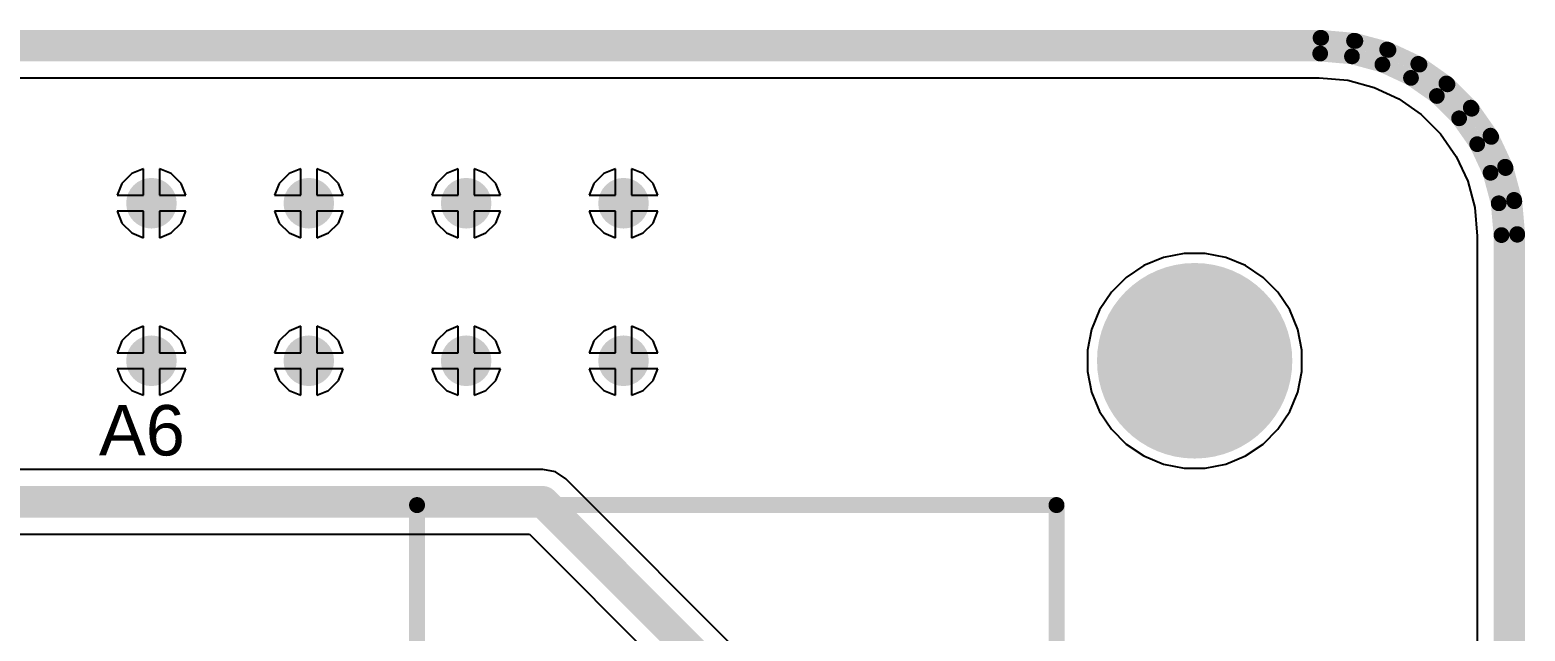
# Model space of a CAD drawing. Header units: inches. Extents: x -0.01 to 4.3, y -0.01 to 7.88.
# Drawn here: x 3.369 to 4.304, y 7.508 to 7.884 of the extents above; entities that cross this region are included whole.
import ezdxf

# ---------------------------------------------------------------- set-up
doc = ezdxf.new("R2010")
doc.units = ezdxf.units.IN
doc.header["$MEASUREMENT"] = 0
for name, color, linetype in [('Bottom Layer', 5, 'Continuous'), ('Bottom Solder', 6, 'Continuous'), ('Mechanical 1', 6, 'Continuous'), ('Multi-Layer', 9, 'Continuous'), ('Pad Holes', 156, 'Continuous'), ('Top Layer', 1, 'Continuous'), ('Top Overlay', 2, 'Continuous'), ('Top Solder', 216, 'Continuous'), ('Via Holes', 16, 'Continuous')]:
    doc.layers.add(name, color=color, linetype=linetype)
doc.styles.add('Arial', font='', dxfattribs={"height": 0.2})
doc.styles.get('Arial').set_extended_font_data('Arial')

# ---------------------------------------------------------------- blocks, each defined once
blk = doc.blocks.new('B___P____31')
at = {"layer": 'Top Overlay'}
for points in [[(-0.2, -0.75, 0.01, 0.01, 0), (-0.2, -1.2, 0.01, 0.01, 0)], [(0.2, -0.75, 0.01, 0.01, 0), (0.2, -1.2, 0.01, 0.01, 0)], [(0.2, -1.2, 0.01, 0.01, 0), (-0.2, -1.2, 0.01, 0.01, 0)]]:
    blk.add_lwpolyline(points, format="xyseb", dxfattribs=at)
for points in [[(-0.2025, -1.2, 0.005, 0.005, 1), (-0.1975, -1.2, 0.005, 0.005, 1)], [(-0.2025, -1.2, 0.005, 0.005, 1), (-0.1975, -1.2, 0.005, 0.005, 1)], [(0.1975, -1.2, 0.005, 0.005, 1), (0.2025, -1.2, 0.005, 0.005, 1)], [(0.1975, -1.2, 0.005, 0.005, 1), (0.2025, -1.2, 0.005, 0.005, 1)]]:
    blk.add_lwpolyline(points, format="xyseb", close=True, dxfattribs=at)

msp = doc.modelspace()

# ---------------------------------------------------------------- hatches: boundary and pattern name
at = {"layer": 'Bottom Layer'}
h = msp.add_hatch(color=5, dxfattribs=at)
edge = h.paths.add_edge_path()
edge.add_arc((3.4448819, 7.7755906), 0.011811, 0, 360)
h = msp.add_hatch(color=5, dxfattribs=at)
edge = h.paths.add_edge_path()
edge.add_arc((3.5433071, 7.7755906), 0.011811, 0, 360)
h = msp.add_hatch(color=5, dxfattribs=at)
edge = h.paths.add_edge_path()
edge.add_arc((3.6417323, 7.7755906), 0.011811, 0, 360)
h = msp.add_hatch(color=5, dxfattribs=at)
edge = h.paths.add_edge_path()
edge.add_arc((3.7401575, 7.7755906), 0.011811, 0, 360)
h = msp.add_hatch(color=5, dxfattribs=at)
edge = h.paths.add_edge_path()
edge.add_arc((4.0974124, 7.6771648), 0.0570866, 0, 360)
h = msp.add_hatch(color=5, dxfattribs=at)
edge = h.paths.add_edge_path()
edge.add_arc((3.4448819, 7.6771654), 0.011811, 0, 360)
h = msp.add_hatch(color=5, dxfattribs=at)
edge = h.paths.add_edge_path()
edge.add_arc((3.5433071, 7.6771654), 0.011811, 0, 360)
h = msp.add_hatch(color=5, dxfattribs=at)
edge = h.paths.add_edge_path()
edge.add_arc((3.6417323, 7.6771654), 0.011811, 0, 360)
h = msp.add_hatch(color=5, dxfattribs=at)
edge = h.paths.add_edge_path()
edge.add_arc((3.7401575, 7.6771654), 0.011811, 0, 360)
at = {"layer": 'Bottom Solder'}
h = msp.add_hatch(color=6, dxfattribs=at)
edge = h.paths.add_edge_path()
edge.add_arc((3.4448819, 7.7755906), 0.015811, 0, 360)
h = msp.add_hatch(color=6, dxfattribs=at)
edge = h.paths.add_edge_path()
edge.add_arc((3.5433071, 7.7755906), 0.015811, 0, 360)
h = msp.add_hatch(color=6, dxfattribs=at)
edge = h.paths.add_edge_path()
edge.add_arc((3.6417323, 7.7755906), 0.015811, 0, 360)
h = msp.add_hatch(color=6, dxfattribs=at)
edge = h.paths.add_edge_path()
edge.add_arc((3.7401575, 7.7755906), 0.015811, 0, 360)
h = msp.add_hatch(color=6, dxfattribs=at)
edge = h.paths.add_edge_path()
edge.add_arc((4.0974124, 7.6771648), 0.0610866, 0, 360)
h = msp.add_hatch(color=6, dxfattribs=at)
edge = h.paths.add_edge_path()
edge.add_arc((3.4448819, 7.6771654), 0.015811, 0, 360)
h = msp.add_hatch(color=6, dxfattribs=at)
edge = h.paths.add_edge_path()
edge.add_arc((3.5433071, 7.6771654), 0.015811, 0, 360)
h = msp.add_hatch(color=6, dxfattribs=at)
edge = h.paths.add_edge_path()
edge.add_arc((3.6417323, 7.6771654), 0.015811, 0, 360)
h = msp.add_hatch(color=6, dxfattribs=at)
edge = h.paths.add_edge_path()
edge.add_arc((3.7401575, 7.6771654), 0.015811, 0, 360)
at = {"layer": 'Multi-Layer'}
h = msp.add_hatch(color=9, dxfattribs=at)
edge = h.paths.add_edge_path()
edge.add_arc((4.0974124, 7.6771648), 0.0570866, 0, 360)
at = {"layer": 'Pad Holes'}
h = msp.add_hatch(color=7, dxfattribs=at)
edge = h.paths.add_edge_path()
edge.add_arc((4.0974124, 7.6771648), 0.0570866, 0, 360)
at = {"layer": 'Top Layer'}
h = msp.add_hatch(color=1, dxfattribs=at)
edge = h.paths.add_edge_path()
edge.add_arc((3.4448819, 7.7755906), 0.011811, 0, 360)
h = msp.add_hatch(color=1, dxfattribs=at)
edge = h.paths.add_edge_path()
edge.add_arc((3.5433071, 7.7755906), 0.011811, 0, 360)
h = msp.add_hatch(color=1, dxfattribs=at)
edge = h.paths.add_edge_path()
edge.add_arc((3.6417323, 7.7755906), 0.011811, 0, 360)
h = msp.add_hatch(color=1, dxfattribs=at)
edge = h.paths.add_edge_path()
edge.add_arc((3.7401575, 7.7755906), 0.011811, 0, 360)
h = msp.add_hatch(color=1, dxfattribs=at)
edge = h.paths.add_edge_path()
edge.add_arc((4.0974124, 7.6771648), 0.0570866, 0, 360)
h = msp.add_hatch(color=1, dxfattribs=at)
edge = h.paths.add_edge_path()
edge.add_arc((3.4448819, 7.6771654), 0.011811, 0, 360)
h = msp.add_hatch(color=1, dxfattribs=at)
edge = h.paths.add_edge_path()
edge.add_arc((3.5433071, 7.6771654), 0.011811, 0, 360)
h = msp.add_hatch(color=1, dxfattribs=at)
edge = h.paths.add_edge_path()
edge.add_arc((3.6417323, 7.6771654), 0.011811, 0, 360)
h = msp.add_hatch(color=1, dxfattribs=at)
edge = h.paths.add_edge_path()
edge.add_arc((3.7401575, 7.6771654), 0.011811, 0, 360)
at = {"layer": 'Top Solder'}
h = msp.add_hatch(color=216, dxfattribs=at)
edge = h.paths.add_edge_path()
edge.add_arc((3.4448819, 7.7755906), 0.015811, 0, 360)
h = msp.add_hatch(color=216, dxfattribs=at)
edge = h.paths.add_edge_path()
edge.add_arc((3.5433071, 7.7755906), 0.015811, 0, 360)
h = msp.add_hatch(color=216, dxfattribs=at)
edge = h.paths.add_edge_path()
edge.add_arc((3.6417323, 7.7755906), 0.015811, 0, 360)
h = msp.add_hatch(color=216, dxfattribs=at)
edge = h.paths.add_edge_path()
edge.add_arc((3.7401575, 7.7755906), 0.015811, 0, 360)
h = msp.add_hatch(color=216, dxfattribs=at)
edge = h.paths.add_edge_path()
edge.add_arc((4.0974124, 7.6771648), 0.0610866, 0, 360)
h = msp.add_hatch(color=216, dxfattribs=at)
edge = h.paths.add_edge_path()
edge.add_arc((3.4448819, 7.6771654), 0.015811, 0, 360)
h = msp.add_hatch(color=216, dxfattribs=at)
edge = h.paths.add_edge_path()
edge.add_arc((3.5433071, 7.6771654), 0.015811, 0, 360)
h = msp.add_hatch(color=216, dxfattribs=at)
edge = h.paths.add_edge_path()
edge.add_arc((3.6417323, 7.6771654), 0.015811, 0, 360)
h = msp.add_hatch(color=216, dxfattribs=at)
edge = h.paths.add_edge_path()
edge.add_arc((3.7401575, 7.6771654), 0.015811, 0, 360)
at = {"layer": 'Via Holes'}
h = msp.add_hatch(color=7, dxfattribs=at)
edge = h.paths.add_edge_path()
edge.add_arc((3.4448819, 7.7755906), 0.0059055, 0, 360)
h = msp.add_hatch(color=7, dxfattribs=at)
edge = h.paths.add_edge_path()
edge.add_arc((3.5433071, 7.7755906), 0.0059055, 0, 360)
h = msp.add_hatch(color=7, dxfattribs=at)
edge = h.paths.add_edge_path()
edge.add_arc((3.6417323, 7.7755906), 0.0059055, 0, 360)
h = msp.add_hatch(color=7, dxfattribs=at)
edge = h.paths.add_edge_path()
edge.add_arc((3.7401575, 7.7755906), 0.0059055, 0, 360)
h = msp.add_hatch(color=7, dxfattribs=at)
edge = h.paths.add_edge_path()
edge.add_arc((3.4448819, 7.6771654), 0.0059055, 0, 360)
h = msp.add_hatch(color=7, dxfattribs=at)
edge = h.paths.add_edge_path()
edge.add_arc((3.5433071, 7.6771654), 0.0059055, 0, 360)
h = msp.add_hatch(color=7, dxfattribs=at)
edge = h.paths.add_edge_path()
edge.add_arc((3.6417323, 7.6771654), 0.0059055, 0, 360)
h = msp.add_hatch(color=7, dxfattribs=at)
edge = h.paths.add_edge_path()
edge.add_arc((3.7401575, 7.6771654), 0.0059055, 0, 360)

# ---------------------------------------------------------------- linework, layer by layer
at = {"layer": 'Bottom Layer'}
for p, q in [((2.585448, 7.8539458), (4.1752752, 7.8539458)), ((4.1752752, 7.8539458), (4.1931635, 7.85238)), ((4.1931635, 7.85238), (4.2096584, 7.8479608)), ((4.2096584, 7.8479608), (4.2251341, 7.8407443)), ((4.2251341, 7.8407443), (4.2391225, 7.8309489)), ((4.2391225, 7.8309489), (4.2511969, 7.8188755)), ((4.2511969, 7.8188755), (4.260991, 7.804887)), ((4.260991, 7.804887), (4.2682081, 7.7894104)), ((3.432527, 7.7940811), (3.4263914, 7.7879455)), ((3.4398819, 7.7971276), (3.432527, 7.7940811)), ((3.4398819, 7.7805906), (3.4398819, 7.7971276)), ((3.4572368, 7.7940811), (3.4498819, 7.7971276)), ((3.4498819, 7.7971276), (3.4498819, 7.7805906)), ((3.4633724, 7.7879455), (3.4572368, 7.7940811)), ((3.5309522, 7.7940811), (3.5248166, 7.7879455)), ((3.5383071, 7.7971276), (3.5309522, 7.7940811)), ((3.5383071, 7.7805906), (3.5383071, 7.7971276)), ((3.555662, 7.7940811), (3.5483071, 7.7971276)), ((3.5483071, 7.7971276), (3.5483071, 7.7805906)), ((3.5617976, 7.7879455), (3.555662, 7.7940811)), ((3.6293774, 7.7940811), (3.6232418, 7.7879455)), ((3.6367323, 7.7971276), (3.6293774, 7.7940811)), ((3.6367323, 7.7805906), (3.6367323, 7.7971276)), ((3.6540872, 7.7940811), (3.6467323, 7.7971276)), ((3.6467323, 7.7971276), (3.6467323, 7.7805906)), ((3.6602228, 7.7879455), (3.6540872, 7.7940811)), ((3.7278026, 7.7940811), (3.721667, 7.7879455)), ((3.7351575, 7.7971276), (3.7278026, 7.7940811)), ((3.7351575, 7.7805906), (3.7351575, 7.7971276)), ((3.7525124, 7.7940811), (3.7451575, 7.7971276)), ((3.7451575, 7.7971276), (3.7451575, 7.7805906)), ((3.758648, 7.7879455), (3.7525124, 7.7940811)), ((3.4263914, 7.7879455), (3.4233449, 7.7805906)), ((3.4664189, 7.7805906), (3.4633724, 7.7879455)), ((3.5248166, 7.7879455), (3.5217701, 7.7805906)), ((3.5648441, 7.7805906), (3.5617976, 7.7879455)), ((3.6232418, 7.7879455), (3.6201953, 7.7805906)), ((3.6632693, 7.7805906), (3.6602228, 7.7879455)), ((3.721667, 7.7879455), (3.7186205, 7.7805906)), ((3.7616945, 7.7805906), (3.758648, 7.7879455)), ((4.2682081, 7.7894104), (4.2726276, 7.7729162)), ((3.4233449, 7.7805906), (3.4398819, 7.7805906)), ((3.4498819, 7.7805906), (3.4664189, 7.7805906)), ((3.5217701, 7.7805906), (3.5383071, 7.7805906)), ((3.5483071, 7.7805906), (3.5648441, 7.7805906)), ((3.6201953, 7.7805906), (3.6367323, 7.7805906)), ((3.6467323, 7.7805906), (3.6632693, 7.7805906)), ((3.7186205, 7.7805906), (3.7351575, 7.7805906)), ((3.7451575, 7.7805906), (3.7616945, 7.7805906)), ((4.2726276, 7.7729162), (4.2741926, 7.7550294)), ((3.4398819, 7.7705906), (3.4233449, 7.7705906)), ((3.4233449, 7.7705906), (3.4263914, 7.7632357)), ((3.4263914, 7.7632357), (3.432527, 7.7571001)), ((3.4398819, 7.7540536), (3.4398819, 7.7705906)), ((3.4664189, 7.7705906), (3.4498819, 7.7705906)), ((3.4498819, 7.7705906), (3.4498819, 7.7540536)), ((3.4572368, 7.7571001), (3.4633724, 7.7632357)), ((3.4633724, 7.7632357), (3.4664189, 7.7705906)), ((3.5383071, 7.7705906), (3.5217701, 7.7705906)), ((3.5217701, 7.7705906), (3.5248166, 7.7632357)), ((3.5248166, 7.7632357), (3.5309522, 7.7571001)), ((3.5383071, 7.7540536), (3.5383071, 7.7705906)), ((3.5648441, 7.7705906), (3.5483071, 7.7705906)), ((3.5483071, 7.7705906), (3.5483071, 7.7540536)), ((3.555662, 7.7571001), (3.5617976, 7.7632357)), ((3.5617976, 7.7632357), (3.5648441, 7.7705906)), ((3.6367323, 7.7705906), (3.6201953, 7.7705906)), ((3.6201953, 7.7705906), (3.6232418, 7.7632357)), ((3.6232418, 7.7632357), (3.6293774, 7.7571001)), ((3.6367323, 7.7540536), (3.6367323, 7.7705906)), ((3.6632693, 7.7705906), (3.6467323, 7.7705906)), ((3.6467323, 7.7705906), (3.6467323, 7.7540536)), ((3.6540872, 7.7571001), (3.6602228, 7.7632357)), ((3.6602228, 7.7632357), (3.6632693, 7.7705906)), ((3.7351575, 7.7705906), (3.7186205, 7.7705906)), ((3.7186205, 7.7705906), (3.721667, 7.7632357)), ((3.721667, 7.7632357), (3.7278026, 7.7571001)), ((3.7351575, 7.7540536), (3.7351575, 7.7705906)), ((3.7616945, 7.7705906), (3.7451575, 7.7705906)), ((3.7451575, 7.7705906), (3.7451575, 7.7540536)), ((3.7525124, 7.7571001), (3.758648, 7.7632357)), ((3.758648, 7.7632357), (3.7616945, 7.7705906)), ((3.432527, 7.7571001), (3.4398819, 7.7540536)), ((3.4498819, 7.7540536), (3.4572368, 7.7571001)), ((3.5309522, 7.7571001), (3.5383071, 7.7540536)), ((3.5483071, 7.7540536), (3.555662, 7.7571001)), ((3.6293774, 7.7571001), (3.6367323, 7.7540536)), ((3.6467323, 7.7540536), (3.6540872, 7.7571001)), ((3.7278026, 7.7571001), (3.7351575, 7.7540536)), ((3.7451575, 7.7540536), (3.7525124, 7.7571001)), ((4.2741926, 7.7550294), (4.2741926, 7.4139204)), ((4.0908049, 7.7442514), (4.077844, 7.7416733)), ((4.1040199, 7.7442514), (4.0908049, 7.7442514)), ((4.1169808, 7.7416733), (4.1040199, 7.7442514)), ((4.065635, 7.7366162), (4.0546472, 7.7292744)), ((4.077844, 7.7416733), (4.065635, 7.7366162)), ((4.1291898, 7.7366162), (4.1169808, 7.7416733)), ((4.1401776, 7.7292744), (4.1291898, 7.7366162)), ((4.0546472, 7.7292744), (4.0453028, 7.71993)), ((4.149522, 7.71993), (4.1401776, 7.7292744)), ((4.0453028, 7.71993), (4.037961, 7.7089422)), ((4.1568638, 7.7089422), (4.149522, 7.71993)), ((4.037961, 7.7089422), (4.0329039, 7.6967332)), ((4.1619209, 7.6967332), (4.1568638, 7.7089422)), ((3.4398819, 7.6987024), (3.432527, 7.6956559)), ((3.4398819, 7.6821654), (3.4398819, 7.6987024)), ((3.4572368, 7.6956559), (3.4498819, 7.6987024)), ((3.4498819, 7.6987024), (3.4498819, 7.6821654)), ((3.5383071, 7.6987024), (3.5309522, 7.6956559)), ((3.5383071, 7.6821654), (3.5383071, 7.6987024)), ((3.555662, 7.6956559), (3.5483071, 7.6987024)), ((3.5483071, 7.6987024), (3.5483071, 7.6821654)), ((3.6367323, 7.6987024), (3.6293774, 7.6956559)), ((3.6367323, 7.6821654), (3.6367323, 7.6987024)), ((3.6540872, 7.6956559), (3.6467323, 7.6987024)), ((3.6467323, 7.6987024), (3.6467323, 7.6821654)), ((3.7351575, 7.6987024), (3.7278026, 7.6956559)), ((3.7351575, 7.6821654), (3.7351575, 7.6987024)), ((3.7525124, 7.6956559), (3.7451575, 7.6987024)), ((3.7451575, 7.6987024), (3.7451575, 7.6821654)), ((3.4263914, 7.6895203), (3.4233449, 7.6821654)), ((3.432527, 7.6956559), (3.4263914, 7.6895203)), ((3.4633724, 7.6895203), (3.4572368, 7.6956559)), ((3.4664189, 7.6821654), (3.4633724, 7.6895203)), ((3.5248166, 7.6895203), (3.5217701, 7.6821654)), ((3.5309522, 7.6956559), (3.5248166, 7.6895203)), ((3.5617976, 7.6895203), (3.555662, 7.6956559)), ((3.5648441, 7.6821654), (3.5617976, 7.6895203)), ((3.6232418, 7.6895203), (3.6201953, 7.6821654)), ((3.6293774, 7.6956559), (3.6232418, 7.6895203)), ((3.6602228, 7.6895203), (3.6540872, 7.6956559)), ((3.6632693, 7.6821654), (3.6602228, 7.6895203)), ((3.721667, 7.6895203), (3.7186205, 7.6821654)), ((3.7278026, 7.6956559), (3.721667, 7.6895203)), ((3.758648, 7.6895203), (3.7525124, 7.6956559)), ((3.7616945, 7.6821654), (3.758648, 7.6895203)), ((4.0329039, 7.6967332), (4.0303258, 7.6837723)), ((4.164499, 7.6837723), (4.1619209, 7.6967332)), ((3.4233449, 7.6821654), (3.4398819, 7.6821654)), ((3.4498819, 7.6821654), (3.4664189, 7.6821654)), ((3.5217701, 7.6821654), (3.5383071, 7.6821654)), ((3.5483071, 7.6821654), (3.5648441, 7.6821654)), ((3.6201953, 7.6821654), (3.6367323, 7.6821654)), ((3.6467323, 7.6821654), (3.6632693, 7.6821654)), ((3.7186205, 7.6821654), (3.7351575, 7.6821654)), ((3.7451575, 7.6821654), (3.7616945, 7.6821654)), ((4.0303258, 7.6837723), (4.0303258, 7.6705573)), ((4.164499, 7.6705573), (4.164499, 7.6837723)), ((3.4398819, 7.6721654), (3.4233449, 7.6721654)), ((3.4233449, 7.6721654), (3.4263914, 7.6648105)), ((3.4398819, 7.6556284), (3.4398819, 7.6721654)), ((3.4664189, 7.6721654), (3.4498819, 7.6721654)), ((3.4498819, 7.6721654), (3.4498819, 7.6556284)), ((3.4633724, 7.6648105), (3.4664189, 7.6721654)), ((3.5383071, 7.6721654), (3.5217701, 7.6721654)), ((3.5217701, 7.6721654), (3.5248166, 7.6648105)), ((3.5383071, 7.6556284), (3.5383071, 7.6721654)), ((3.5648441, 7.6721654), (3.5483071, 7.6721654)), ((3.5483071, 7.6721654), (3.5483071, 7.6556284)), ((3.5617976, 7.6648105), (3.5648441, 7.6721654)), ((3.6367323, 7.6721654), (3.6201953, 7.6721654)), ((3.6201953, 7.6721654), (3.6232418, 7.6648105)), ((3.6367323, 7.6556284), (3.6367323, 7.6721654)), ((3.6632693, 7.6721654), (3.6467323, 7.6721654)), ((3.6467323, 7.6721654), (3.6467323, 7.6556284)), ((3.6602228, 7.6648105), (3.6632693, 7.6721654)), ((3.7351575, 7.6721654), (3.7186205, 7.6721654)), ((3.7186205, 7.6721654), (3.721667, 7.6648105)), ((3.7351575, 7.6556284), (3.7351575, 7.6721654)), ((3.7616945, 7.6721654), (3.7451575, 7.6721654)), ((3.7451575, 7.6721654), (3.7451575, 7.6556284)), ((3.758648, 7.6648105), (3.7616945, 7.6721654)), ((4.0303258, 7.6705573), (4.0329039, 7.6575964)), ((4.1619209, 7.6575964), (4.164499, 7.6705573)), ((3.4263914, 7.6648105), (3.432527, 7.6586749)), ((3.4572368, 7.6586749), (3.4633724, 7.6648105)), ((3.5248166, 7.6648105), (3.5309522, 7.6586749)), ((3.555662, 7.6586749), (3.5617976, 7.6648105)), ((3.6232418, 7.6648105), (3.6293774, 7.6586749)), ((3.6540872, 7.6586749), (3.6602228, 7.6648105)), ((3.721667, 7.6648105), (3.7278026, 7.6586749)), ((3.7525124, 7.6586749), (3.758648, 7.6648105)), ((3.432527, 7.6586749), (3.4398819, 7.6556284)), ((3.4498819, 7.6556284), (3.4572368, 7.6586749)), ((3.5309522, 7.6586749), (3.5383071, 7.6556284)), ((3.5483071, 7.6556284), (3.555662, 7.6586749)), ((3.6293774, 7.6586749), (3.6367323, 7.6556284)), ((3.6467323, 7.6556284), (3.6540872, 7.6586749)), ((3.7278026, 7.6586749), (3.7351575, 7.6556284)), ((3.7451575, 7.6556284), (3.7525124, 7.6586749)), ((4.0329039, 7.6575964), (4.037961, 7.6453874)), ((4.1568638, 7.6453874), (4.1619209, 7.6575964)), ((4.037961, 7.6453874), (4.0453028, 7.6343996)), ((4.149522, 7.6343996), (4.1568638, 7.6453874)), ((4.0453028, 7.6343996), (4.0546472, 7.6250552)), ((4.1401776, 7.6250552), (4.149522, 7.6343996)), ((4.0546472, 7.6250552), (4.065635, 7.6177134)), ((4.1291898, 7.6177134), (4.1401776, 7.6250552)), ((4.065635, 7.6177134), (4.077844, 7.6126563)), ((4.1169808, 7.6126563), (4.1291898, 7.6177134)), ((3.6897904, 7.6092595), (3.2600283, 7.6092595)), ((3.6975326, 7.6077195), (3.6897904, 7.6092595)), ((3.704096, 7.6033339), (3.6975326, 7.6077195)), ((4.077844, 7.6126563), (4.0908049, 7.6100782)), ((4.0908049, 7.6100782), (4.1040199, 7.6100782)), ((4.1040199, 7.6100782), (4.1169808, 7.6126563)), ((3.8263433, 7.4810866), (3.704096, 7.6033339)), ((3.2684083, 7.5687971), (3.6814104, 7.5687971)), ((3.6814104, 7.5687971), (3.7884626, 7.4617449))]:
    msp.add_line(p, q, dxfattribs=at)
for points in [[(3.2600283, 7.5890283, 0.019685, 0.019685, 0), (3.6897904, 7.5890283, 0.019685, 0.019685, 0)], [(3.6897904, 7.5890283, 0.019685, 0.019685, 0), (3.8120377, 7.466781, 0.019685, 0.019685, 0)]]:
    msp.add_lwpolyline(points, format="xyseb", dxfattribs=at)
msp.add_lwpolyline([(3.6848692, 7.5890283, 0.0098425, 0.0098425, 1), (3.6947116, 7.5890283, 0.0098425, 0.0098425, 1)], format="xyseb", close=True, dxfattribs=at)
msp.add_lwpolyline([(3.6848692, 7.5890283, 0.0098425, 0.0098425, 1), (3.6947116, 7.5890283, 0.0098425, 0.0098425, 1)], format="xyseb", close=True, dxfattribs=at)
at = {"layer": 'Mechanical 1'}
for points in [[(2.5845708, 7.8789382, 0.0098425, 0.0098425, 0), (4.1761524, 7.8789382, 0.0098425, 0.0098425, 0)], [(4.1761524, 7.8789382, 0.0098425, 0.0098425, -0.0218301682581051), (4.1765816, 7.8789195, 0.0098425, 0.0098425, 0)], [(4.1761524, 7.8789382, 0.0098425, 0.0098425, -0.0218301682581051), (4.1765816, 7.8789195, 0.0098425, 0.0098425, 0)], [(4.1765816, 7.8789195, 0.0098425, 0.0098425, 0), (4.1970912, 7.8771243, 0.0098425, 0.0098425, 0)], [(4.1970912, 7.8771243, 0.0098425, 0.0098425, -0.04439134494974901), (4.19795, 7.8769715, 0.0098425, 0.0098425, 0)], [(4.1970912, 7.8771243, 0.0098425, 0.0098425, -0.04364275530510991), (4.1979358, 7.8769753, 0.0098425, 0.0098425, 0)], [(4.1979358, 7.8769753, 0.0098425, 0.0098425, 0), (4.19795, 7.8769715, 0.0098425, 0.0098425, 0)], [(4.19795, 7.8769715, 0.0098425, 0.0098425, 0), (4.2178084, 7.8716511, 0.0098425, 0.0098425, 0)], [(4.2178084, 7.8716511, 0.0098425, 0.0098425, 0), (4.2178226, 7.8716473, 0.0098425, 0.0098425, 0)], [(4.2178084, 7.8716511, 0.0098425, 0.0098425, -0.04441684651546666), (4.218629, 7.8713538, 0.0098425, 0.0098425, 0)], [(4.2178226, 7.8716473, 0.0098425, 0.0098425, -0.04455080599426052), (4.2186447, 7.8713465, 0.0098425, 0.0098425, 0)], [(4.218629, 7.8713538, 0.0098425, 0.0098425, 0), (4.2186447, 7.8713465, 0.0098425, 0.0098425, 0)], [(4.2186447, 7.8713465, 0.0098425, 0.0098425, 0), (4.2372721, 7.8626603, 0.0098425, 0.0098425, 0)], [(2.5847864, 7.8690938, 0.0098425, 0.0098425, 0), (4.1759368, 7.8690938, 0.0098425, 0.0098425, 0)], [(4.1759368, 7.8690938, 0.0098425, 0.0098425, 0), (4.1958044, 7.8673548, 0.0098425, 0.0098425, 0)], [(4.1958044, 7.8673548, 0.0098425, 0.0098425, 0), (4.214859, 7.8622498, 0.0098425, 0.0098425, 0)], [(4.214859, 7.8622498, 0.0098425, 0.0098425, 0), (4.232737, 7.853913, 0.0098425, 0.0098425, 0)], [(4.2372721, 7.8626603, 0.0098425, 0.0098425, 0), (4.2372878, 7.862653, 0.0098425, 0.0098425, 0)], [(4.2372721, 7.8626603, 0.0098425, 0.0098425, -0.04455115160385891), (4.238031, 7.8622239, 0.0098425, 0.0098425, 0)], [(4.2372878, 7.862653, 0.0098425, 0.0098425, -0.04446911693353732), (4.2380439, 7.8622149, 0.0098425, 0.0098425, 0)], [(4.238031, 7.8622239, 0.0098425, 0.0098425, 0), (4.2380439, 7.8622149, 0.0098425, 0.0098425, 0)], [(4.2380439, 7.8622149, 0.0098425, 0.0098425, 0), (4.2548829, 7.8504234, 0.0098425, 0.0098425, 0)], [(4.232737, 7.853913, 0.0098425, 0.0098425, 0), (4.2488961, 7.8425976, 0.0098425, 0.0098425, 0)], [(4.2488961, 7.8425976, 0.0098425, 0.0098425, 0), (4.2628456, 7.8286492, 0.0098425, 0.0098425, 0)], [(4.2548829, 7.8504234, 0.0098425, 0.0098425, 0), (4.2548958, 7.8504143, 0.0098425, 0.0098425, 0)], [(4.2548829, 7.8504234, 0.0098425, 0.0098425, -0.04444364396570505), (4.2555528, 7.8498631, 0.0098425, 0.0098425, 0)], [(4.2548958, 7.8504143, 0.0098425, 0.0098425, -0.04364042629115781), (4.2555528, 7.8498631, 0.0098425, 0.0098425, 0)], [(4.2555528, 7.8498631, 0.0098425, 0.0098425, 0), (4.2701108, 7.8353063, 0.0098425, 0.0098425, 0)], [(4.2701108, 7.8353063, 0.0098425, 0.0098425, -0.04460470380563526), (4.2706729, 7.8346338, 0.0098425, 0.0098425, 0)], [(4.2701108, 7.8353063, 0.0098425, 0.0098425, -0.04368035860920855), (4.2706625, 7.8346487, 0.0098425, 0.0098425, 0)], [(4.2706625, 7.8346487, 0.0098425, 0.0098425, 0), (4.2706729, 7.8346338, 0.0098425, 0.0098425, 0)], [(4.2706729, 7.8346338, 0.0098425, 0.0098425, 0), (4.2824605, 7.8177979, 0.0098425, 0.0098425, 0)], [(4.2628456, 7.8286492, 0.0098425, 0.0098425, 0), (4.2741596, 7.8124898, 0.0098425, 0.0098425, 0)], [(4.2824605, 7.8177979, 0.0098425, 0.0098425, 0), (4.2824709, 7.8177831, 0.0098425, 0.0098425, 0)], [(4.2824605, 7.8177979, 0.0098425, 0.0098425, -0.04456888828867286), (4.2828998, 7.8170403, 0.0098425, 0.0098425, 0)], [(4.2824709, 7.8177831, 0.0098425, 0.0098425, -0.04364763911775814), (4.2828998, 7.8170403, 0.0098425, 0.0098425, 0)], [(4.2828998, 7.8170403, 0.0098425, 0.0098425, 0), (4.291601, 7.7983811, 0.0098425, 0.0098425, 0)], [(4.2741596, 7.8124898, 0.0098425, 0.0098425, 0), (4.282497, 7.7946108, 0.0098425, 0.0098425, 0)], [(4.291601, 7.7983811, 0.0098425, 0.0098425, -0.04366879292621843), (4.2918945, 7.7975747, 0.0098425, 0.0098425, 0)], [(4.291601, 7.7983811, 0.0098425, 0.0098425, -0.04366879292621843), (4.2918945, 7.7975747, 0.0098425, 0.0098425, 0)], [(4.2918945, 7.7975747, 0.0098425, 0.0098425, 0), (4.2972229, 7.7776883, 0.0098425, 0.0098425, 0)], [(4.282497, 7.7946108, 0.0098425, 0.0098425, 0), (4.2876024, 7.7755566, 0.0098425, 0.0098425, 0)], [(4.2972229, 7.7776883, 0.0098425, 0.0098425, -0.04365780924447463), (4.2973719, 7.7768434, 0.0098425, 0.0098425, 0)], [(4.2972229, 7.7776883, 0.0098425, 0.0098425, -0.04365780924447463), (4.2973719, 7.7768434, 0.0098425, 0.0098425, 0)], [(4.2973719, 7.7768434, 0.0098425, 0.0098425, 0), (4.2991663, 7.7563346, 0.0098425, 0.0098425, 0)], [(4.2876024, 7.7755566, 0.0098425, 0.0098425, 0), (4.2893406, 7.7556903, 0.0098425, 0.0098425, 0)], [(4.2893406, 0.1183253, 0.0098425, 0.0098425, 0), (4.2893406, 7.7556903, 0.0098425, 0.0098425, 0)], [(4.2991663, 7.7563346, 0.0098425, 0.0098425, -0.02182004413145965), (4.299185, 7.7559056, 0.0098425, 0.0098425, 0)], [(4.2991663, 7.7563346, 0.0098425, 0.0098425, -0.02182004413145965), (4.299185, 7.7559056, 0.0098425, 0.0098425, 0)], [(4.299185, 0.11811, 0.0098425, 0.0098425, 0), (4.299185, 7.7559056, 0.0098425, 0.0098425, 0)]]:
    msp.add_lwpolyline(points, format="xyseb", dxfattribs=at)
for points in [[(4.1736918, 7.8789382, 0.0049212, 0.0049212, 1), (4.178613, 7.8789382, 0.0049212, 0.0049212, 1)], [(4.1736918, 7.8789382, 0.0049212, 0.0049212, 1), (4.178613, 7.8789382, 0.0049212, 0.0049212, 1)], [(4.1736918, 7.8789382, 0.0049212, 0.0049212, 1), (4.178613, 7.8789382, 0.0049212, 0.0049212, 1)], [(4.174121, 7.8789195, 0.0049212, 0.0049212, 1), (4.1790422, 7.8789195, 0.0049212, 0.0049212, 1)], [(4.174121, 7.8789195, 0.0049212, 0.0049212, 1), (4.1790422, 7.8789195, 0.0049212, 0.0049212, 1)], [(4.174121, 7.8789195, 0.0049212, 0.0049212, 1), (4.1790422, 7.8789195, 0.0049212, 0.0049212, 1)], [(4.1946306, 7.8771243, 0.0049212, 0.0049212, 1), (4.1995518, 7.8771243, 0.0049212, 0.0049212, 1)], [(4.1946306, 7.8771243, 0.0049212, 0.0049212, 1), (4.1995518, 7.8771243, 0.0049212, 0.0049212, 1)], [(4.1946306, 7.8771243, 0.0049212, 0.0049212, 1), (4.1995518, 7.8771243, 0.0049212, 0.0049212, 1)], [(4.1954752, 7.8769753, 0.0049212, 0.0049212, 1), (4.2003964, 7.8769753, 0.0049212, 0.0049212, 1)], [(4.1954752, 7.8769753, 0.0049212, 0.0049212, 1), (4.2003964, 7.8769753, 0.0049212, 0.0049212, 1)], [(4.1954894, 7.8769715, 0.0049212, 0.0049212, 1), (4.2004106, 7.8769715, 0.0049212, 0.0049212, 1)], [(4.1954894, 7.8769715, 0.0049212, 0.0049212, 1), (4.2004106, 7.8769715, 0.0049212, 0.0049212, 1)], [(4.1954894, 7.8769715, 0.0049212, 0.0049212, 1), (4.2004106, 7.8769715, 0.0049212, 0.0049212, 1)], [(4.2153478, 7.8716511, 0.0049212, 0.0049212, 1), (4.220269, 7.8716511, 0.0049212, 0.0049212, 1)], [(4.2153478, 7.8716511, 0.0049212, 0.0049212, 1), (4.220269, 7.8716511, 0.0049212, 0.0049212, 1)], [(4.2153478, 7.8716511, 0.0049212, 0.0049212, 1), (4.220269, 7.8716511, 0.0049212, 0.0049212, 1)], [(4.215362, 7.8716473, 0.0049212, 0.0049212, 1), (4.2202832, 7.8716473, 0.0049212, 0.0049212, 1)], [(4.215362, 7.8716473, 0.0049212, 0.0049212, 1), (4.2202832, 7.8716473, 0.0049212, 0.0049212, 1)], [(4.2161684, 7.8713538, 0.0049212, 0.0049212, 1), (4.2210896, 7.8713538, 0.0049212, 0.0049212, 1)], [(4.2161684, 7.8713538, 0.0049212, 0.0049212, 1), (4.2210896, 7.8713538, 0.0049212, 0.0049212, 1)], [(4.2161841, 7.8713465, 0.0049212, 0.0049212, 1), (4.2211053, 7.8713465, 0.0049212, 0.0049212, 1)], [(4.2161841, 7.8713465, 0.0049212, 0.0049212, 1), (4.2211053, 7.8713465, 0.0049212, 0.0049212, 1)], [(4.2161841, 7.8713465, 0.0049212, 0.0049212, 1), (4.2211053, 7.8713465, 0.0049212, 0.0049212, 1)], [(4.1734762, 7.8690938, 0.0049212, 0.0049212, 1), (4.1783974, 7.8690938, 0.0049212, 0.0049212, 1)], [(4.1734762, 7.8690938, 0.0049212, 0.0049212, 1), (4.1783974, 7.8690938, 0.0049212, 0.0049212, 1)], [(4.1933438, 7.8673548, 0.0049212, 0.0049212, 1), (4.198265, 7.8673548, 0.0049212, 0.0049212, 1)], [(4.1933438, 7.8673548, 0.0049212, 0.0049212, 1), (4.198265, 7.8673548, 0.0049212, 0.0049212, 1)], [(4.2123984, 7.8622498, 0.0049212, 0.0049212, 1), (4.2173196, 7.8622498, 0.0049212, 0.0049212, 1)], [(4.2123984, 7.8622498, 0.0049212, 0.0049212, 1), (4.2173196, 7.8622498, 0.0049212, 0.0049212, 1)], [(4.2348115, 7.8626603, 0.0049212, 0.0049212, 1), (4.2397327, 7.8626603, 0.0049212, 0.0049212, 1)], [(4.2348115, 7.8626603, 0.0049212, 0.0049212, 1), (4.2397327, 7.8626603, 0.0049212, 0.0049212, 1)], [(4.2348115, 7.8626603, 0.0049212, 0.0049212, 1), (4.2397327, 7.8626603, 0.0049212, 0.0049212, 1)], [(4.2348272, 7.862653, 0.0049212, 0.0049212, 1), (4.2397484, 7.862653, 0.0049212, 0.0049212, 1)], [(4.2348272, 7.862653, 0.0049212, 0.0049212, 1), (4.2397484, 7.862653, 0.0049212, 0.0049212, 1)], [(4.2355704, 7.8622239, 0.0049212, 0.0049212, 1), (4.2404916, 7.8622239, 0.0049212, 0.0049212, 1)], [(4.2355704, 7.8622239, 0.0049212, 0.0049212, 1), (4.2404916, 7.8622239, 0.0049212, 0.0049212, 1)], [(4.2355833, 7.8622149, 0.0049212, 0.0049212, 1), (4.2405045, 7.8622149, 0.0049212, 0.0049212, 1)], [(4.2355833, 7.8622149, 0.0049212, 0.0049212, 1), (4.2405045, 7.8622149, 0.0049212, 0.0049212, 1)], [(4.2355833, 7.8622149, 0.0049212, 0.0049212, 1), (4.2405045, 7.8622149, 0.0049212, 0.0049212, 1)], [(4.2302764, 7.853913, 0.0049212, 0.0049212, 1), (4.2351976, 7.853913, 0.0049212, 0.0049212, 1)], [(4.2302764, 7.853913, 0.0049212, 0.0049212, 1), (4.2351976, 7.853913, 0.0049212, 0.0049212, 1)], [(4.2464355, 7.8425976, 0.0049212, 0.0049212, 1), (4.2513567, 7.8425976, 0.0049212, 0.0049212, 1)], [(4.2464355, 7.8425976, 0.0049212, 0.0049212, 1), (4.2513567, 7.8425976, 0.0049212, 0.0049212, 1)], [(4.2524223, 7.8504234, 0.0049212, 0.0049212, 1), (4.2573435, 7.8504234, 0.0049212, 0.0049212, 1)], [(4.2524223, 7.8504234, 0.0049212, 0.0049212, 1), (4.2573435, 7.8504234, 0.0049212, 0.0049212, 1)], [(4.2524223, 7.8504234, 0.0049212, 0.0049212, 1), (4.2573435, 7.8504234, 0.0049212, 0.0049212, 1)], [(4.2524352, 7.8504143, 0.0049212, 0.0049212, 1), (4.2573564, 7.8504143, 0.0049212, 0.0049212, 1)], [(4.2524352, 7.8504143, 0.0049212, 0.0049212, 1), (4.2573564, 7.8504143, 0.0049212, 0.0049212, 1)], [(4.2530922, 7.8498631, 0.0049212, 0.0049212, 1), (4.2580134, 7.8498631, 0.0049212, 0.0049212, 1)], [(4.2530922, 7.8498631, 0.0049212, 0.0049212, 1), (4.2580134, 7.8498631, 0.0049212, 0.0049212, 1)], [(4.2530922, 7.8498631, 0.0049212, 0.0049212, 1), (4.2580134, 7.8498631, 0.0049212, 0.0049212, 1)], [(4.2676502, 7.8353063, 0.0049212, 0.0049212, 1), (4.2725714, 7.8353063, 0.0049212, 0.0049212, 1)], [(4.2676502, 7.8353063, 0.0049212, 0.0049212, 1), (4.2725714, 7.8353063, 0.0049212, 0.0049212, 1)], [(4.2676502, 7.8353063, 0.0049212, 0.0049212, 1), (4.2725714, 7.8353063, 0.0049212, 0.0049212, 1)], [(4.2682019, 7.8346487, 0.0049212, 0.0049212, 1), (4.2731231, 7.8346487, 0.0049212, 0.0049212, 1)], [(4.2682019, 7.8346487, 0.0049212, 0.0049212, 1), (4.2731231, 7.8346487, 0.0049212, 0.0049212, 1)], [(4.2682123, 7.8346338, 0.0049212, 0.0049212, 1), (4.2731335, 7.8346338, 0.0049212, 0.0049212, 1)], [(4.2682123, 7.8346338, 0.0049212, 0.0049212, 1), (4.2731335, 7.8346338, 0.0049212, 0.0049212, 1)], [(4.2682123, 7.8346338, 0.0049212, 0.0049212, 1), (4.2731335, 7.8346338, 0.0049212, 0.0049212, 1)], [(4.260385, 7.8286492, 0.0049212, 0.0049212, 1), (4.2653062, 7.8286492, 0.0049212, 0.0049212, 1)], [(4.260385, 7.8286492, 0.0049212, 0.0049212, 1), (4.2653062, 7.8286492, 0.0049212, 0.0049212, 1)], [(4.2799999, 7.8177979, 0.0049212, 0.0049212, 1), (4.2849211, 7.8177979, 0.0049212, 0.0049212, 1)], [(4.2799999, 7.8177979, 0.0049212, 0.0049212, 1), (4.2849211, 7.8177979, 0.0049212, 0.0049212, 1)], [(4.2799999, 7.8177979, 0.0049212, 0.0049212, 1), (4.2849211, 7.8177979, 0.0049212, 0.0049212, 1)], [(4.2800103, 7.8177831, 0.0049212, 0.0049212, 1), (4.2849315, 7.8177831, 0.0049212, 0.0049212, 1)], [(4.2800103, 7.8177831, 0.0049212, 0.0049212, 1), (4.2849315, 7.8177831, 0.0049212, 0.0049212, 1)], [(4.2804392, 7.8170403, 0.0049212, 0.0049212, 1), (4.2853604, 7.8170403, 0.0049212, 0.0049212, 1)], [(4.2804392, 7.8170403, 0.0049212, 0.0049212, 1), (4.2853604, 7.8170403, 0.0049212, 0.0049212, 1)], [(4.2804392, 7.8170403, 0.0049212, 0.0049212, 1), (4.2853604, 7.8170403, 0.0049212, 0.0049212, 1)], [(4.271699, 7.8124898, 0.0049212, 0.0049212, 1), (4.2766202, 7.8124898, 0.0049212, 0.0049212, 1)], [(4.271699, 7.8124898, 0.0049212, 0.0049212, 1), (4.2766202, 7.8124898, 0.0049212, 0.0049212, 1)], [(4.2891404, 7.7983811, 0.0049212, 0.0049212, 1), (4.2940616, 7.7983811, 0.0049212, 0.0049212, 1)], [(4.2891404, 7.7983811, 0.0049212, 0.0049212, 1), (4.2940616, 7.7983811, 0.0049212, 0.0049212, 1)], [(4.2891404, 7.7983811, 0.0049212, 0.0049212, 1), (4.2940616, 7.7983811, 0.0049212, 0.0049212, 1)], [(4.2894339, 7.7975747, 0.0049212, 0.0049212, 1), (4.2943551, 7.7975747, 0.0049212, 0.0049212, 1)], [(4.2894339, 7.7975747, 0.0049212, 0.0049212, 1), (4.2943551, 7.7975747, 0.0049212, 0.0049212, 1)], [(4.2894339, 7.7975747, 0.0049212, 0.0049212, 1), (4.2943551, 7.7975747, 0.0049212, 0.0049212, 1)], [(4.2800364, 7.7946108, 0.0049212, 0.0049212, 1), (4.2849576, 7.7946108, 0.0049212, 0.0049212, 1)], [(4.2800364, 7.7946108, 0.0049212, 0.0049212, 1), (4.2849576, 7.7946108, 0.0049212, 0.0049212, 1)], [(4.2947623, 7.7776883, 0.0049212, 0.0049212, 1), (4.2996835, 7.7776883, 0.0049212, 0.0049212, 1)], [(4.2947623, 7.7776883, 0.0049212, 0.0049212, 1), (4.2996835, 7.7776883, 0.0049212, 0.0049212, 1)], [(4.2947623, 7.7776883, 0.0049212, 0.0049212, 1), (4.2996835, 7.7776883, 0.0049212, 0.0049212, 1)], [(4.2949113, 7.7768434, 0.0049212, 0.0049212, 1), (4.2998325, 7.7768434, 0.0049212, 0.0049212, 1)], [(4.2949113, 7.7768434, 0.0049212, 0.0049212, 1), (4.2998325, 7.7768434, 0.0049212, 0.0049212, 1)], [(4.2949113, 7.7768434, 0.0049212, 0.0049212, 1), (4.2998325, 7.7768434, 0.0049212, 0.0049212, 1)], [(4.2851418, 7.7755566, 0.0049212, 0.0049212, 1), (4.290063, 7.7755566, 0.0049212, 0.0049212, 1)], [(4.2851418, 7.7755566, 0.0049212, 0.0049212, 1), (4.290063, 7.7755566, 0.0049212, 0.0049212, 1)], [(4.28688, 7.7556903, 0.0049212, 0.0049212, 1), (4.2918012, 7.7556903, 0.0049212, 0.0049212, 1)], [(4.28688, 7.7556903, 0.0049212, 0.0049212, 1), (4.2918012, 7.7556903, 0.0049212, 0.0049212, 1)], [(4.2967057, 7.7563346, 0.0049212, 0.0049212, 1), (4.3016269, 7.7563346, 0.0049212, 0.0049212, 1)], [(4.2967057, 7.7563346, 0.0049212, 0.0049212, 1), (4.3016269, 7.7563346, 0.0049212, 0.0049212, 1)], [(4.2967057, 7.7563346, 0.0049212, 0.0049212, 1), (4.3016269, 7.7563346, 0.0049212, 0.0049212, 1)], [(4.2967244, 7.7559056, 0.0049212, 0.0049212, 1), (4.3016456, 7.7559056, 0.0049212, 0.0049212, 1)], [(4.2967244, 7.7559056, 0.0049212, 0.0049212, 1), (4.3016456, 7.7559056, 0.0049212, 0.0049212, 1)], [(4.2967244, 7.7559056, 0.0049212, 0.0049212, 1), (4.3016456, 7.7559056, 0.0049212, 0.0049212, 1)]]:
    msp.add_lwpolyline(points, format="xyseb", close=True, dxfattribs=at)
at = {"layer": 'Top Layer'}
for p, q in [((2.585448, 7.8539458), (4.1752752, 7.8539458)), ((4.1752752, 7.8539458), (4.1931635, 7.85238)), ((4.1931635, 7.85238), (4.2096584, 7.8479608)), ((4.2096584, 7.8479608), (4.2251341, 7.8407443)), ((4.2251341, 7.8407443), (4.2391225, 7.8309489)), ((4.2391225, 7.8309489), (4.2511969, 7.8188755)), ((4.2511969, 7.8188755), (4.260991, 7.804887)), ((4.260991, 7.804887), (4.2682081, 7.7894104)), ((3.432527, 7.7940811), (3.4263914, 7.7879455)), ((3.4398819, 7.7971276), (3.432527, 7.7940811)), ((3.4398819, 7.7805906), (3.4398819, 7.7971276)), ((3.4572368, 7.7940811), (3.4498819, 7.7971276)), ((3.4498819, 7.7971276), (3.4498819, 7.7805906)), ((3.4633724, 7.7879455), (3.4572368, 7.7940811)), ((3.5309522, 7.7940811), (3.5248166, 7.7879455)), ((3.5383071, 7.7971276), (3.5309522, 7.7940811)), ((3.5383071, 7.7805906), (3.5383071, 7.7971276)), ((3.555662, 7.7940811), (3.5483071, 7.7971276)), ((3.5483071, 7.7971276), (3.5483071, 7.7805906)), ((3.5617976, 7.7879455), (3.555662, 7.7940811)), ((3.6293774, 7.7940811), (3.6232418, 7.7879455)), ((3.6367323, 7.7971276), (3.6293774, 7.7940811)), ((3.6367323, 7.7805906), (3.6367323, 7.7971276)), ((3.6540872, 7.7940811), (3.6467323, 7.7971276)), ((3.6467323, 7.7971276), (3.6467323, 7.7805906)), ((3.6602228, 7.7879455), (3.6540872, 7.7940811)), ((3.7278026, 7.7940811), (3.721667, 7.7879455)), ((3.7351575, 7.7971276), (3.7278026, 7.7940811)), ((3.7351575, 7.7805906), (3.7351575, 7.7971276)), ((3.7525124, 7.7940811), (3.7451575, 7.7971276)), ((3.7451575, 7.7971276), (3.7451575, 7.7805906)), ((3.758648, 7.7879455), (3.7525124, 7.7940811)), ((3.4263914, 7.7879455), (3.4233449, 7.7805906)), ((3.4664189, 7.7805906), (3.4633724, 7.7879455)), ((3.5248166, 7.7879455), (3.5217701, 7.7805906)), ((3.5648441, 7.7805906), (3.5617976, 7.7879455)), ((3.6232418, 7.7879455), (3.6201953, 7.7805906)), ((3.6632693, 7.7805906), (3.6602228, 7.7879455)), ((3.721667, 7.7879455), (3.7186205, 7.7805906)), ((3.7616945, 7.7805906), (3.758648, 7.7879455)), ((4.2682081, 7.7894104), (4.2726276, 7.7729162)), ((3.4233449, 7.7805906), (3.4398819, 7.7805906)), ((3.4498819, 7.7805906), (3.4664189, 7.7805906)), ((3.5217701, 7.7805906), (3.5383071, 7.7805906)), ((3.5483071, 7.7805906), (3.5648441, 7.7805906)), ((3.6201953, 7.7805906), (3.6367323, 7.7805906)), ((3.6467323, 7.7805906), (3.6632693, 7.7805906)), ((3.7186205, 7.7805906), (3.7351575, 7.7805906)), ((3.7451575, 7.7805906), (3.7616945, 7.7805906)), ((4.2726276, 7.7729162), (4.2741926, 7.7550294)), ((3.4398819, 7.7705906), (3.4233449, 7.7705906)), ((3.4233449, 7.7705906), (3.4263914, 7.7632357)), ((3.4263914, 7.7632357), (3.432527, 7.7571001)), ((3.4398819, 7.7540536), (3.4398819, 7.7705906)), ((3.4664189, 7.7705906), (3.4498819, 7.7705906)), ((3.4498819, 7.7705906), (3.4498819, 7.7540536)), ((3.4572368, 7.7571001), (3.4633724, 7.7632357)), ((3.4633724, 7.7632357), (3.4664189, 7.7705906)), ((3.5383071, 7.7705906), (3.5217701, 7.7705906)), ((3.5217701, 7.7705906), (3.5248166, 7.7632357)), ((3.5248166, 7.7632357), (3.5309522, 7.7571001)), ((3.5383071, 7.7540536), (3.5383071, 7.7705906)), ((3.5648441, 7.7705906), (3.5483071, 7.7705906)), ((3.5483071, 7.7705906), (3.5483071, 7.7540536)), ((3.555662, 7.7571001), (3.5617976, 7.7632357)), ((3.5617976, 7.7632357), (3.5648441, 7.7705906)), ((3.6367323, 7.7705906), (3.6201953, 7.7705906)), ((3.6201953, 7.7705906), (3.6232418, 7.7632357)), ((3.6232418, 7.7632357), (3.6293774, 7.7571001)), ((3.6367323, 7.7540536), (3.6367323, 7.7705906)), ((3.6632693, 7.7705906), (3.6467323, 7.7705906)), ((3.6467323, 7.7705906), (3.6467323, 7.7540536)), ((3.6540872, 7.7571001), (3.6602228, 7.7632357)), ((3.6602228, 7.7632357), (3.6632693, 7.7705906)), ((3.7351575, 7.7705906), (3.7186205, 7.7705906)), ((3.7186205, 7.7705906), (3.721667, 7.7632357)), ((3.721667, 7.7632357), (3.7278026, 7.7571001)), ((3.7351575, 7.7540536), (3.7351575, 7.7705906)), ((3.7616945, 7.7705906), (3.7451575, 7.7705906)), ((3.7451575, 7.7705906), (3.7451575, 7.7540536)), ((3.7525124, 7.7571001), (3.758648, 7.7632357)), ((3.758648, 7.7632357), (3.7616945, 7.7705906)), ((3.432527, 7.7571001), (3.4398819, 7.7540536)), ((3.4498819, 7.7540536), (3.4572368, 7.7571001)), ((3.5309522, 7.7571001), (3.5383071, 7.7540536)), ((3.5483071, 7.7540536), (3.555662, 7.7571001)), ((3.6293774, 7.7571001), (3.6367323, 7.7540536)), ((3.6467323, 7.7540536), (3.6540872, 7.7571001)), ((3.7278026, 7.7571001), (3.7351575, 7.7540536)), ((3.7451575, 7.7540536), (3.7525124, 7.7571001)), ((4.2741926, 7.7550294), (4.2741926, 6.3038129)), ((4.0908049, 7.7442514), (4.077844, 7.7416733)), ((4.1040199, 7.7442514), (4.0908049, 7.7442514)), ((4.1169808, 7.7416733), (4.1040199, 7.7442514)), ((4.065635, 7.7366162), (4.0546472, 7.7292744)), ((4.077844, 7.7416733), (4.065635, 7.7366162)), ((4.1291898, 7.7366162), (4.1169808, 7.7416733)), ((4.1401776, 7.7292744), (4.1291898, 7.7366162)), ((4.0546472, 7.7292744), (4.0453028, 7.71993)), ((4.149522, 7.71993), (4.1401776, 7.7292744)), ((4.0453028, 7.71993), (4.037961, 7.7089422)), ((4.1568638, 7.7089422), (4.149522, 7.71993)), ((4.037961, 7.7089422), (4.0329039, 7.6967332)), ((4.1619209, 7.6967332), (4.1568638, 7.7089422)), ((3.4398819, 7.6987024), (3.432527, 7.6956559)), ((3.4398819, 7.6821654), (3.4398819, 7.6987024)), ((3.4572368, 7.6956559), (3.4498819, 7.6987024)), ((3.4498819, 7.6987024), (3.4498819, 7.6821654)), ((3.5383071, 7.6987024), (3.5309522, 7.6956559)), ((3.5383071, 7.6821654), (3.5383071, 7.6987024)), ((3.555662, 7.6956559), (3.5483071, 7.6987024)), ((3.5483071, 7.6987024), (3.5483071, 7.6821654)), ((3.6367323, 7.6987024), (3.6293774, 7.6956559)), ((3.6367323, 7.6821654), (3.6367323, 7.6987024)), ((3.6540872, 7.6956559), (3.6467323, 7.6987024)), ((3.6467323, 7.6987024), (3.6467323, 7.6821654)), ((3.7351575, 7.6987024), (3.7278026, 7.6956559)), ((3.7351575, 7.6821654), (3.7351575, 7.6987024)), ((3.7525124, 7.6956559), (3.7451575, 7.6987024)), ((3.7451575, 7.6987024), (3.7451575, 7.6821654)), ((3.4263914, 7.6895203), (3.4233449, 7.6821654)), ((3.432527, 7.6956559), (3.4263914, 7.6895203)), ((3.4633724, 7.6895203), (3.4572368, 7.6956559)), ((3.4664189, 7.6821654), (3.4633724, 7.6895203)), ((3.5248166, 7.6895203), (3.5217701, 7.6821654)), ((3.5309522, 7.6956559), (3.5248166, 7.6895203)), ((3.5617976, 7.6895203), (3.555662, 7.6956559)), ((3.5648441, 7.6821654), (3.5617976, 7.6895203)), ((3.6232418, 7.6895203), (3.6201953, 7.6821654)), ((3.6293774, 7.6956559), (3.6232418, 7.6895203)), ((3.6602228, 7.6895203), (3.6540872, 7.6956559)), ((3.6632693, 7.6821654), (3.6602228, 7.6895203)), ((3.721667, 7.6895203), (3.7186205, 7.6821654)), ((3.7278026, 7.6956559), (3.721667, 7.6895203)), ((3.758648, 7.6895203), (3.7525124, 7.6956559)), ((3.7616945, 7.6821654), (3.758648, 7.6895203)), ((4.0329039, 7.6967332), (4.0303258, 7.6837723)), ((4.164499, 7.6837723), (4.1619209, 7.6967332)), ((3.4233449, 7.6821654), (3.4398819, 7.6821654)), ((3.4498819, 7.6821654), (3.4664189, 7.6821654)), ((3.5217701, 7.6821654), (3.5383071, 7.6821654)), ((3.5483071, 7.6821654), (3.5648441, 7.6821654)), ((3.6201953, 7.6821654), (3.6367323, 7.6821654)), ((3.6467323, 7.6821654), (3.6632693, 7.6821654)), ((3.7186205, 7.6821654), (3.7351575, 7.6821654)), ((3.7451575, 7.6821654), (3.7616945, 7.6821654)), ((4.0303258, 7.6837723), (4.0303258, 7.6705573)), ((4.164499, 7.6705573), (4.164499, 7.6837723)), ((3.4398819, 7.6721654), (3.4233449, 7.6721654)), ((3.4233449, 7.6721654), (3.4263914, 7.6648105)), ((3.4398819, 7.6556284), (3.4398819, 7.6721654)), ((3.4664189, 7.6721654), (3.4498819, 7.6721654)), ((3.4498819, 7.6721654), (3.4498819, 7.6556284)), ((3.4633724, 7.6648105), (3.4664189, 7.6721654)), ((3.5383071, 7.6721654), (3.5217701, 7.6721654)), ((3.5217701, 7.6721654), (3.5248166, 7.6648105)), ((3.5383071, 7.6556284), (3.5383071, 7.6721654)), ((3.5648441, 7.6721654), (3.5483071, 7.6721654)), ((3.5483071, 7.6721654), (3.5483071, 7.6556284)), ((3.5617976, 7.6648105), (3.5648441, 7.6721654)), ((3.6367323, 7.6721654), (3.6201953, 7.6721654)), ((3.6201953, 7.6721654), (3.6232418, 7.6648105)), ((3.6367323, 7.6556284), (3.6367323, 7.6721654)), ((3.6632693, 7.6721654), (3.6467323, 7.6721654)), ((3.6467323, 7.6721654), (3.6467323, 7.6556284)), ((3.6602228, 7.6648105), (3.6632693, 7.6721654)), ((3.7351575, 7.6721654), (3.7186205, 7.6721654)), ((3.7186205, 7.6721654), (3.721667, 7.6648105)), ((3.7351575, 7.6556284), (3.7351575, 7.6721654)), ((3.7616945, 7.6721654), (3.7451575, 7.6721654)), ((3.7451575, 7.6721654), (3.7451575, 7.6556284)), ((3.758648, 7.6648105), (3.7616945, 7.6721654)), ((4.0303258, 7.6705573), (4.0329039, 7.6575964)), ((4.1619209, 7.6575964), (4.164499, 7.6705573)), ((3.4263914, 7.6648105), (3.432527, 7.6586749)), ((3.4572368, 7.6586749), (3.4633724, 7.6648105)), ((3.5248166, 7.6648105), (3.5309522, 7.6586749)), ((3.555662, 7.6586749), (3.5617976, 7.6648105)), ((3.6232418, 7.6648105), (3.6293774, 7.6586749)), ((3.6540872, 7.6586749), (3.6602228, 7.6648105)), ((3.721667, 7.6648105), (3.7278026, 7.6586749)), ((3.7525124, 7.6586749), (3.758648, 7.6648105)), ((3.432527, 7.6586749), (3.4398819, 7.6556284)), ((3.4498819, 7.6556284), (3.4572368, 7.6586749)), ((3.5309522, 7.6586749), (3.5383071, 7.6556284)), ((3.5483071, 7.6556284), (3.555662, 7.6586749)), ((3.6293774, 7.6586749), (3.6367323, 7.6556284)), ((3.6467323, 7.6556284), (3.6540872, 7.6586749)), ((3.7278026, 7.6586749), (3.7351575, 7.6556284)), ((3.7451575, 7.6556284), (3.7525124, 7.6586749)), ((4.0329039, 7.6575964), (4.037961, 7.6453874)), ((4.1568638, 7.6453874), (4.1619209, 7.6575964)), ((4.037961, 7.6453874), (4.0453028, 7.6343996)), ((4.149522, 7.6343996), (4.1568638, 7.6453874)), ((4.0453028, 7.6343996), (4.0546472, 7.6250552)), ((4.1401776, 7.6250552), (4.149522, 7.6343996)), ((4.0546472, 7.6250552), (4.065635, 7.6177134)), ((4.1291898, 7.6177134), (4.1401776, 7.6250552)), ((4.065635, 7.6177134), (4.077844, 7.6126563)), ((4.1169808, 7.6126563), (4.1291898, 7.6177134)), ((4.077844, 7.6126563), (4.0908049, 7.6100782)), ((4.0908049, 7.6100782), (4.1040199, 7.6100782)), ((4.1040199, 7.6100782), (4.1169808, 7.6126563))]:
    msp.add_line(p, q, dxfattribs=at)

# ---------------------------------------------------------------- block references
at = {"rotation": 180}
msp.add_blockref('B___P____31', (3.811, 6.387), dxfattribs=at)

# ---------------------------------------------------------------- texts
at = {"layer": 'Top Overlay', "style": 'Arial'}
msp.add_text('A6', height=0.0314961, dxfattribs=at).set_placement((3.412, 7.618))

doc.saveas('drawing.dxf')
